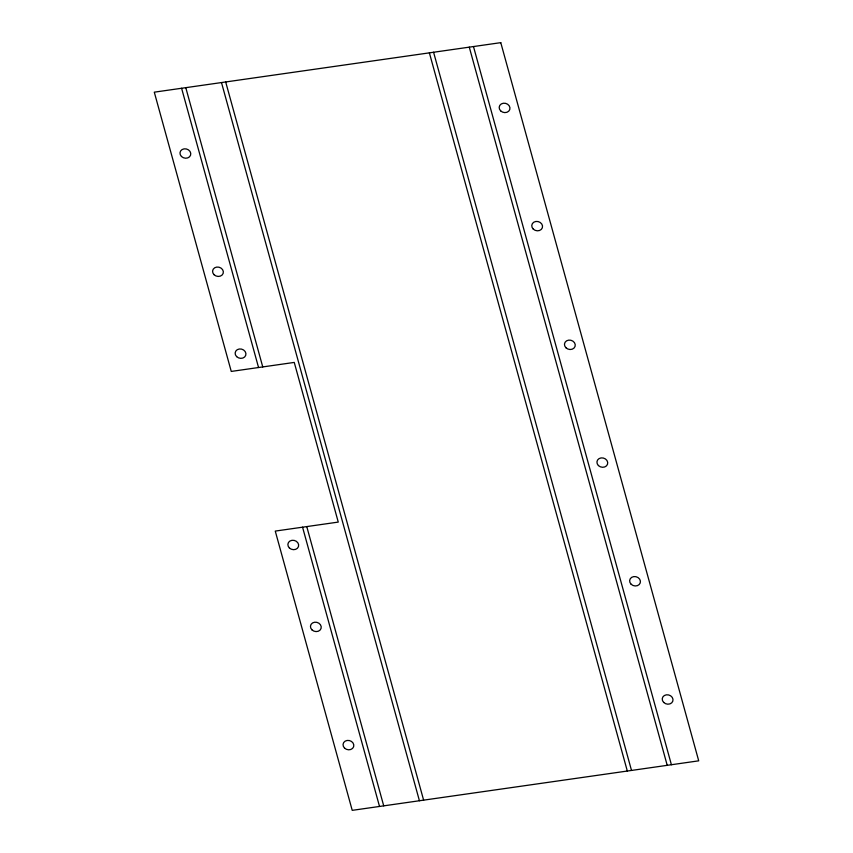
<?xml version="1.0" encoding="UTF-8"?>
<svg xmlns="http://www.w3.org/2000/svg" width="853" height="853" viewBox="0 0 853 853"><rect width="100%" height="100%" fill="white"/><g stroke="black" fill="none" stroke-linecap="round" stroke-linejoin="round"><path stroke-width="1.28" d="M473.479 46.552L671.407 764.736M469.278 47.15L667.217 765.333M433.58 52.257L631.508 770.43M429.379 52.854L627.318 771.037M225.682 81.963L423.621 800.146M221.492 82.57L419.42 800.743M185.783 87.667L262.756 366.929M306.76 526.589L383.722 805.85M181.593 88.264L258.555 367.526M302.559 527.186L379.521 806.448M500.775 42.65L154.286 92.167L231.259 371.428L294.253 362.418L338.257 522.089L275.263 531.088L352.225 810.35L698.714 760.833L500.775 42.65M663.709 702.456A5.459 4.66 15.1 0 0 672.804 701.166A5.459 4.66 15.1 0 0 666.332 694.832A5.459 4.66 15.1 0 0 663.709 702.456M631.124 584.241A5.459 4.66 15.1 0 0 640.219 582.94A5.459 4.66 15.1 0 0 633.747 576.607A5.459 4.66 15.1 0 0 631.124 584.241M598.422 465.557A5.459 4.66 15.1 0 0 607.517 464.256A5.459 4.66 15.1 0 0 601.045 457.922A5.459 4.66 15.1 0 0 598.422 465.557M565.955 347.779A5.459 4.66 15.1 0 0 575.05 346.478A5.459 4.66 15.1 0 0 568.578 340.144A5.459 4.66 15.1 0 0 565.955 347.779M533.253 229.094A5.459 4.66 15.1 0 0 542.337 227.794A5.459 4.66 15.1 0 0 535.876 221.46A5.459 4.66 15.1 0 0 533.253 229.094M500.668 110.879A5.459 4.66 15.1 0 0 509.763 109.579A5.459 4.66 15.1 0 0 503.291 103.245A5.459 4.66 15.1 0 0 500.668 110.879M344.527 748.081A5.459 4.66 15.1 0 0 353.611 746.78A5.459 4.66 15.1 0 0 347.139 740.447A5.459 4.66 15.1 0 0 344.527 748.081M311.942 629.855A5.459 4.66 15.1 0 0 321.037 628.554A5.459 4.66 15.1 0 0 314.565 622.232A5.459 4.66 15.1 0 0 311.942 629.855M289.359 547.946A5.459 4.66 15.1 0 0 298.454 546.645A5.459 4.66 15.1 0 0 291.982 540.312A5.459 4.66 15.1 0 0 289.359 547.946M236.633 356.629A5.459 4.66 15.1 0 0 245.728 355.328A5.459 4.66 15.1 0 0 239.256 348.994A5.459 4.66 15.1 0 0 236.633 356.629M214.06 274.709A5.459 4.66 15.1 0 0 223.155 273.408A5.459 4.66 15.1 0 0 216.683 267.085A5.459 4.66 15.1 0 0 214.06 274.709M181.476 156.494A5.459 4.66 15.1 0 0 190.571 155.193A5.459 4.66 15.1 0 0 184.099 148.859A5.459 4.66 15.1 0 0 181.476 156.494"/></g></svg>
